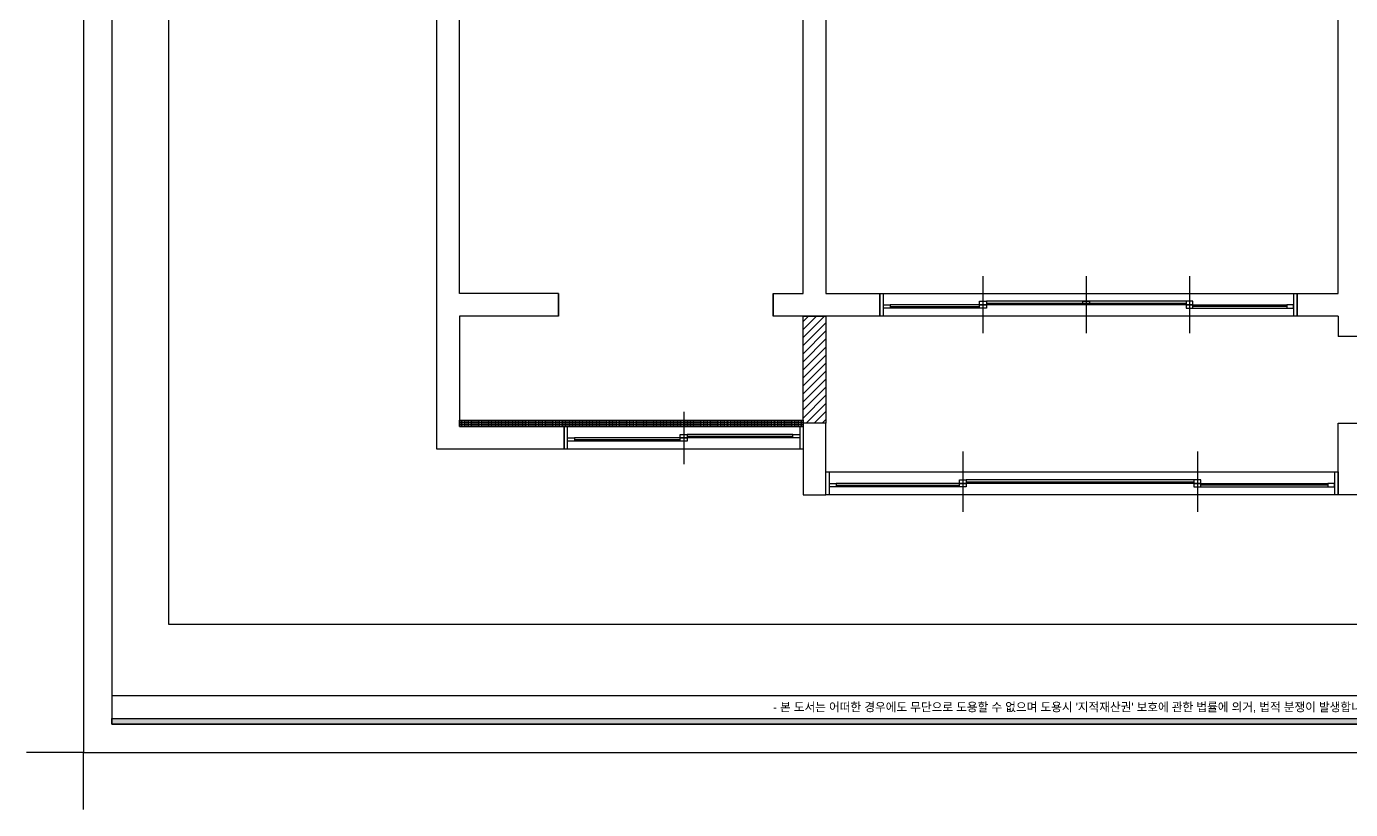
# Model space of a CAD drawing. Header units: inches. Extents: x 88414 to 587042, y -693500 to 27778.
# Drawn here: x 159935 to 171570, y -3968 to 2915 of the extents above; entities that cross this region are included whole.
import ezdxf
from ezdxf.enums import TextEntityAlignment as Align

# ---------------------------------------------------------------- set-up
doc = ezdxf.new("R2010")
doc.units = ezdxf.units.IN
doc.header["$LTSCALE"] = 50
doc.header["$MEASUREMENT"] = 0
for name, color, linetype in [('03-WAL NEW', 3, 'Continuous'), ('3.기호.계단선', 30, 'Continuous'), ('F-SYM', 7, 'Continuous'), ('FORM(YOURNAME)-11', 1, 'Continuous'), ('도면층2', 2, 'Continuous'), ('도면층4', 4, 'Continuous'), ('도면층5', 5, 'Continuous')]:
    doc.layers.add(name, color=color, linetype=linetype)
doc.styles.add('YOURNAME', font='HY울릉도M.TTF')

# ---------------------------------------------------------------- blocks, each defined once
blk = doc.blocks.new('FORM-PLAN')
at = {"layer": 'FORM(YOURNAME)-11'}
h = blk.add_hatch(color=256, dxfattribs=at)
h.dxf.hatch_style = 1
h.paths.add_polyline_path([(-71444, 55115), (10556, 55115), (10556, 54915), (-71444, 54915)])
h.paths.add_polyline_path([(-71444, -2085), (10556, -2085), (10556, -2285), (-71444, -2285)])
at = {"layer": 'Defpoints', "color": 158}
blk.add_line((1346, -1285), (-71444, -1285), dxfattribs=at)
for points in [[(-71444, -2285), (10556, -2285), (10556, 55115), (-71444, 55115)], [(-69444, 53115), (-64, 53115), (-64, 1215), (-69444, 1215)]]:
    blk.add_lwpolyline(points, close=True, dxfattribs=at)
at = {"layer": 'Defpoints', "color": 1}
blk.add_lwpolyline([(-72444, -5285), (-72444, -3285), (-74444, -3285)], dxfattribs=at)
at = {"layer": 'FORM(YOURNAME)-11', "color": 250}
blk.add_lwpolyline([(-72444, -3285), (11556, -3285), (11556, 56115), (-72444, 56115)], close=True, dxfattribs=at)
at = {"layer": 'FORM(YOURNAME)-11'}
blk.add_lwpolyline([(-71444, -2085), (10556, -2085), (10556, -2285), (-71444, -2285)], close=True, dxfattribs=at)
at = {"layer": 'FORM(YOURNAME)-11', "color": 1, "style": 'YOURNAME'}
blk.add_text("- 본 도서는 어떠한 경우에도 무단으로 도용할 수 없으며 도용시 '지적재산권' 보호에 관한 법률에 의거, 법적 분쟁이 발생합니다.  또한 본 도서에 관한 모든 저작권은 당사에 있습니다. -", height=300, dxfattribs=at).set_placement((-32990, -1685), align=Align.MIDDLE_CENTER)
at = {"layer": 'FORM(YOURNAME)-11', "color": 3, "style": 'YOURNAME'}
for tag, height, p in [('1', 450, (9905, 18188)), ('2', 450, (9905, 17544)), ('3', 450, (9905, 16257)), ('4', 450, (9905, 14326)), ('5', 515, (9905, 12009)), ('6', 515, (9905, 9757)), ('7', 515, (9905, 7504)), ('8', 515, (9905, 5252)), ('9', 515, (9905, 2999)), ('10', 515, (5655, 811)), ('11', 515, (9905, 747)), ('12', 515, (5655, -1441)), ('13', 515, (9905, -1441))]:
    blk.add_attdef(tag, text='', height=height, dxfattribs=at).set_placement(p, align=Align.MIDDLE_RIGHT)
blk = doc.blocks.new('*U461')
at = {"layer": 'F-SYM', "xscale": 0.2500000000000001, "yscale": 0.2500000000000001, "zscale": 0.2500000000000001}
blk.add_blockref('FORM-PLAN', (178546, -2646), dxfattribs=at)
blk = doc.blocks.new('FFFL2')
at = {"layer": '03-WAL NEW', "color": 8, "linetype": 'Continuous'}
for p, q in [((141818, 322), (141865, 369)), ((141818, 251), (141935, 369)), ((141818, 180), (142006, 369)), ((141818, 110), (142018, 310)), ((141818, 39), (142018, 239)), ((141818, -32), (142018, 168)), ((141818, -103), (142018, 97)), ((141818, -173), (142018, 27)), ((141818, -244), (142018, -44)), ((141818, -315), (142018, -115)), ((141818, -385), (142018, -185)), ((141818, -456), (142018, -256)), ((141818, -527), (142018, -327)), ((141844, -571), (142018, -398)), ((141915, -571), (142018, -468)), ((141985, -571), (142018, -539))]:
    blk.add_line(p, q, dxfattribs=at)
at = {"layer": '03-WAL NEW', "color": 8}
for p, q in [((141818, -571), (141818, 369)), ((141818, 369), (142018, 369)), ((142018, 369), (142018, -571)), ((142018, -571), (141818, -571))]:
    blk.add_line(p, q, dxfattribs=at)
at = {"layer": '3.기호.계단선', "color": 8}
for p, q in [((138798, -546), (141818, -546)), ((138798, -601), (138798, -546)), ((141818, -546), (141818, -601)), ((141818, -601), (138798, -601))]:
    blk.add_line(p, q, dxfattribs=at)
at = {"layer": '3.기호.계단선', "color": 8, "linetype": 'Continuous'}
for p, q in [((138798, -562), (141818, -562)), ((138798, -581), (141818, -581)), ((138800, -550), (138806, -550)), ((138800, -556), (138806, -556)), ((138800, -569), (138806, -569)), ((138800, -575), (138806, -575)), ((138812, -550), (138819, -550)), ((138812, -556), (138819, -556)), ((138812, -569), (138819, -569)), ((138812, -575), (138819, -575)), ((138825, -550), (138831, -550)), ((138825, -556), (138831, -556)), ((138825, -569), (138831, -569)), ((138825, -575), (138831, -575)), ((138838, -550), (138844, -550)), ((138838, -556), (138844, -556)), ((138838, -569), (138844, -569)), ((138838, -575), (138844, -575)), ((138850, -550), (138856, -550)), ((138850, -556), (138856, -556)), ((138850, -569), (138856, -569)), ((138850, -575), (138856, -575)), ((138862, -550), (138869, -550)), ((138862, -556), (138869, -556)), ((138862, -569), (138869, -569)), ((138862, -575), (138869, -575)), ((138875, -550), (138881, -550)), ((138875, -556), (138881, -556)), ((138875, -569), (138881, -569)), ((138875, -575), (138881, -575)), ((138888, -550), (138894, -550)), ((138888, -556), (138894, -556)), ((138888, -569), (138894, -569)), ((138888, -575), (138894, -575)), ((138900, -550), (138906, -550)), ((138900, -556), (138906, -556)), ((138900, -569), (138906, -569)), ((138900, -575), (138906, -575)), ((138912, -550), (138919, -550)), ((138912, -556), (138919, -556)), ((138912, -569), (138919, -569)), ((138912, -575), (138919, -575)), ((138925, -550), (138931, -550)), ((138925, -556), (138931, -556)), ((138925, -569), (138931, -569)), ((138925, -575), (138931, -575)), ((138938, -550), (138944, -550)), ((138938, -556), (138944, -556)), ((138938, -569), (138944, -569)), ((138938, -575), (138944, -575)), ((138950, -550), (138956, -550)), ((138950, -556), (138956, -556)), ((138950, -569), (138956, -569)), ((138950, -575), (138956, -575)), ((138962, -550), (138969, -550)), ((138962, -556), (138969, -556)), ((138962, -569), (138969, -569)), ((138962, -575), (138969, -575)), ((138975, -550), (138981, -550)), ((138975, -556), (138981, -556)), ((138975, -569), (138981, -569)), ((138975, -575), (138981, -575)), ((138988, -550), (138994, -550)), ((138988, -556), (138994, -556)), ((138988, -569), (138994, -569)), ((138988, -575), (138994, -575)), ((139000, -550), (139006, -550)), ((139000, -556), (139006, -556)), ((139000, -569), (139006, -569)), ((139000, -575), (139006, -575)), ((139012, -550), (139019, -550)), ((139012, -556), (139019, -556)), ((139012, -569), (139019, -569)), ((139012, -575), (139019, -575)), ((139025, -550), (139031, -550)), ((139025, -556), (139031, -556)), ((139025, -569), (139031, -569)), ((139025, -575), (139031, -575)), ((139038, -550), (139044, -550)), ((139038, -556), (139044, -556)), ((139038, -569), (139044, -569)), ((139038, -575), (139044, -575)), ((139050, -550), (139056, -550)), ((139050, -556), (139056, -556)), ((139050, -569), (139056, -569)), ((139050, -575), (139056, -575)), ((139062, -550), (139069, -550)), ((139062, -556), (139069, -556)), ((139062, -569), (139069, -569)), ((139062, -575), (139069, -575)), ((139075, -550), (139081, -550)), ((139075, -556), (139081, -556)), ((139075, -569), (139081, -569)), ((139075, -575), (139081, -575)), ((139088, -550), (139094, -550)), ((139088, -556), (139094, -556)), ((139088, -569), (139094, -569)), ((139088, -575), (139094, -575)), ((139100, -550), (139106, -550)), ((139100, -556), (139106, -556)), ((139100, -569), (139106, -569)), ((139100, -575), (139106, -575)), ((139112, -550), (139119, -550)), ((139112, -556), (139119, -556)), ((139112, -569), (139119, -569)), ((139112, -575), (139119, -575)), ((139125, -550), (139131, -550)), ((139125, -556), (139131, -556)), ((139125, -569), (139131, -569)), ((139125, -575), (139131, -575)), ((139138, -550), (139144, -550)), ((139138, -556), (139144, -556)), ((139138, -569), (139144, -569)), ((139138, -575), (139144, -575)), ((139150, -550), (139156, -550)), ((139150, -556), (139156, -556)), ((139150, -569), (139156, -569)), ((139150, -575), (139156, -575)), ((139162, -550), (139169, -550)), ((139162, -556), (139169, -556)), ((139162, -569), (139169, -569)), ((139162, -575), (139169, -575)), ((139175, -550), (139181, -550)), ((139175, -556), (139181, -556)), ((139175, -569), (139181, -569)), ((139175, -575), (139181, -575)), ((139188, -550), (139194, -550)), ((139188, -556), (139194, -556)), ((139188, -569), (139194, -569)), ((139188, -575), (139194, -575)), ((139200, -550), (139206, -550)), ((139200, -556), (139206, -556)), ((139200, -569), (139206, -569)), ((139200, -575), (139206, -575)), ((139212, -550), (139219, -550)), ((139212, -556), (139219, -556)), ((139212, -569), (139219, -569)), ((139212, -575), (139219, -575)), ((139225, -550), (139231, -550)), ((139225, -556), (139231, -556)), ((139225, -569), (139231, -569)), ((139225, -575), (139231, -575)), ((139238, -550), (139244, -550)), ((139238, -556), (139244, -556)), ((139238, -569), (139244, -569)), ((139238, -575), (139244, -575)), ((139250, -550), (139256, -550)), ((139250, -556), (139256, -556)), ((139250, -569), (139256, -569)), ((139250, -575), (139256, -575)), ((139262, -550), (139269, -550)), ((139262, -556), (139269, -556)), ((139262, -569), (139269, -569)), ((139262, -575), (139269, -575)), ((139275, -550), (139281, -550)), ((139275, -556), (139281, -556)), ((139275, -569), (139281, -569)), ((139275, -575), (139281, -575)), ((139288, -550), (139294, -550)), ((139288, -556), (139294, -556)), ((139288, -569), (139294, -569)), ((139288, -575), (139294, -575)), ((139300, -550), (139306, -550)), ((139300, -556), (139306, -556)), ((139300, -569), (139306, -569)), ((139300, -575), (139306, -575)), ((139312, -550), (139319, -550)), ((139312, -556), (139319, -556)), ((139312, -569), (139319, -569)), ((139312, -575), (139319, -575)), ((139325, -550), (139331, -550)), ((139325, -556), (139331, -556)), ((139325, -569), (139331, -569)), ((139325, -575), (139331, -575)), ((139338, -550), (139344, -550)), ((139338, -556), (139344, -556)), ((139338, -569), (139344, -569)), ((139338, -575), (139344, -575)), ((139350, -550), (139356, -550)), ((139350, -556), (139356, -556)), ((139350, -569), (139356, -569)), ((139350, -575), (139356, -575)), ((139362, -550), (139369, -550)), ((139362, -556), (139369, -556)), ((139362, -569), (139369, -569)), ((139362, -575), (139369, -575)), ((139375, -550), (139381, -550)), ((139375, -556), (139381, -556)), ((139375, -569), (139381, -569)), ((139375, -575), (139381, -575)), ((139388, -550), (139394, -550)), ((139388, -556), (139394, -556)), ((139388, -569), (139394, -569)), ((139388, -575), (139394, -575)), ((139400, -550), (139406, -550)), ((139400, -556), (139406, -556)), ((139400, -569), (139406, -569)), ((139400, -575), (139406, -575)), ((139412, -550), (139419, -550)), ((139412, -556), (139419, -556)), ((139412, -569), (139419, -569)), ((139412, -575), (139419, -575)), ((139425, -550), (139431, -550)), ((139425, -556), (139431, -556)), ((139425, -569), (139431, -569)), ((139425, -575), (139431, -575)), ((139438, -550), (139444, -550)), ((139438, -556), (139444, -556)), ((139438, -569), (139444, -569)), ((139438, -575), (139444, -575)), ((139450, -550), (139456, -550)), ((139450, -556), (139456, -556)), ((139450, -569), (139456, -569)), ((139450, -575), (139456, -575)), ((139462, -550), (139469, -550)), ((139462, -556), (139469, -556)), ((139462, -569), (139469, -569)), ((139462, -575), (139469, -575)), ((139475, -550), (139481, -550)), ((139475, -556), (139481, -556)), ((139475, -569), (139481, -569)), ((139475, -575), (139481, -575)), ((139488, -550), (139494, -550)), ((139488, -556), (139494, -556)), ((139488, -569), (139494, -569)), ((139488, -575), (139494, -575)), ((139500, -550), (139506, -550)), ((139500, -556), (139506, -556)), ((139500, -569), (139506, -569)), ((139500, -575), (139506, -575)), ((139512, -550), (139519, -550)), ((139512, -556), (139519, -556)), ((139512, -569), (139519, -569)), ((139512, -575), (139519, -575)), ((139525, -550), (139531, -550)), ((139525, -556), (139531, -556)), ((139525, -569), (139531, -569)), ((139525, -575), (139531, -575)), ((139538, -550), (139544, -550)), ((139538, -556), (139544, -556)), ((139538, -569), (139544, -569)), ((139538, -575), (139544, -575)), ((139550, -550), (139556, -550)), ((139550, -556), (139556, -556)), ((139550, -569), (139556, -569)), ((139550, -575), (139556, -575)), ((139562, -550), (139569, -550)), ((139562, -556), (139569, -556)), ((139562, -569), (139569, -569)), ((139562, -575), (139569, -575)), ((139575, -550), (139581, -550)), ((139575, -556), (139581, -556)), ((139575, -569), (139581, -569)), ((139575, -575), (139581, -575)), ((139588, -550), (139594, -550)), ((139588, -556), (139594, -556)), ((139588, -569), (139594, -569)), ((139588, -575), (139594, -575)), ((139600, -550), (139606, -550)), ((139600, -556), (139606, -556)), ((139600, -569), (139606, -569)), ((139600, -575), (139606, -575)), ((139612, -550), (139619, -550)), ((139612, -556), (139619, -556)), ((139612, -569), (139619, -569)), ((139612, -575), (139619, -575)), ((139625, -550), (139631, -550)), ((139625, -556), (139631, -556)), ((139625, -569), (139631, -569)), ((139625, -575), (139631, -575)), ((139638, -550), (139644, -550)), ((139638, -556), (139644, -556)), ((139638, -569), (139644, -569)), ((139638, -575), (139644, -575)), ((139650, -550), (139656, -550)), ((139650, -556), (139656, -556)), ((139650, -569), (139656, -569)), ((139650, -575), (139656, -575)), ((139662, -550), (139669, -550)), ((139662, -556), (139669, -556)), ((139662, -569), (139669, -569)), ((139662, -575), (139669, -575)), ((139675, -550), (139681, -550)), ((139675, -556), (139681, -556)), ((139675, -569), (139681, -569)), ((139675, -575), (139681, -575)), ((139688, -550), (139694, -550)), ((139688, -556), (139694, -556)), ((139688, -569), (139694, -569)), ((139688, -575), (139694, -575)), ((139700, -550), (139706, -550)), ((139700, -556), (139706, -556)), ((139700, -569), (139706, -569)), ((139700, -575), (139706, -575)), ((139712, -550), (139719, -550)), ((139712, -556), (139719, -556)), ((139712, -569), (139719, -569)), ((139712, -575), (139719, -575)), ((139725, -550), (139731, -550)), ((139725, -556), (139731, -556)), ((139725, -569), (139731, -569)), ((139725, -575), (139731, -575)), ((139738, -550), (139744, -550)), ((139738, -556), (139744, -556)), ((139738, -569), (139744, -569)), ((139738, -575), (139744, -575)), ((139750, -550), (139756, -550)), ((139750, -556), (139756, -556)), ((139750, -569), (139756, -569)), ((139750, -575), (139756, -575)), ((139762, -550), (139769, -550)), ((139762, -556), (139769, -556)), ((139762, -569), (139769, -569)), ((139762, -575), (139769, -575)), ((139775, -550), (139781, -550)), ((139775, -556), (139781, -556)), ((139775, -569), (139781, -569)), ((139775, -575), (139781, -575)), ((139788, -550), (139794, -550)), ((139788, -556), (139794, -556)), ((139788, -569), (139794, -569)), ((139788, -575), (139794, -575)), ((139800, -550), (139806, -550)), ((139800, -556), (139806, -556)), ((139800, -569), (139806, -569)), ((139800, -575), (139806, -575)), ((139812, -550), (139819, -550)), ((139812, -556), (139819, -556)), ((139812, -569), (139819, -569)), ((139812, -575), (139819, -575)), ((139825, -550), (139831, -550)), ((139825, -556), (139831, -556)), ((139825, -569), (139831, -569)), ((139825, -575), (139831, -575)), ((139838, -550), (139844, -550)), ((139838, -556), (139844, -556)), ((139838, -569), (139844, -569)), ((139838, -575), (139844, -575)), ((139850, -550), (139856, -550)), ((139850, -556), (139856, -556)), ((139850, -569), (139856, -569)), ((139850, -575), (139856, -575)), ((139862, -550), (139869, -550)), ((139862, -556), (139869, -556)), ((139862, -569), (139869, -569)), ((139862, -575), (139869, -575)), ((139875, -550), (139881, -550)), ((139875, -556), (139881, -556)), ((139875, -569), (139881, -569)), ((139875, -575), (139881, -575)), ((139888, -550), (139894, -550)), ((139888, -556), (139894, -556)), ((139888, -569), (139894, -569)), ((139888, -575), (139894, -575)), ((139900, -550), (139906, -550)), ((139900, -556), (139906, -556)), ((139900, -569), (139906, -569)), ((139900, -575), (139906, -575)), ((139912, -550), (139919, -550)), ((139912, -556), (139919, -556)), ((139912, -569), (139919, -569)), ((139912, -575), (139919, -575)), ((139925, -550), (139931, -550)), ((139925, -556), (139931, -556)), ((139925, -569), (139931, -569)), ((139925, -575), (139931, -575)), ((139938, -550), (139944, -550)), ((139938, -556), (139944, -556)), ((139938, -569), (139944, -569)), ((139938, -575), (139944, -575)), ((139950, -550), (139956, -550)), ((139950, -556), (139956, -556)), ((139950, -569), (139956, -569)), ((139950, -575), (139956, -575)), ((139962, -550), (139969, -550)), ((139962, -556), (139969, -556)), ((139962, -569), (139969, -569)), ((139962, -575), (139969, -575)), ((139975, -550), (139981, -550)), ((139975, -556), (139981, -556)), ((139975, -569), (139981, -569)), ((139975, -575), (139981, -575)), ((139988, -550), (139994, -550)), ((139988, -556), (139994, -556)), ((139988, -569), (139994, -569)), ((139988, -575), (139994, -575)), ((140000, -550), (140006, -550)), ((140000, -556), (140006, -556)), ((140000, -569), (140006, -569)), ((140000, -575), (140006, -575)), ((140012, -550), (140019, -550)), ((140012, -556), (140019, -556)), ((140012, -569), (140019, -569)), ((140012, -575), (140019, -575)), ((140025, -550), (140031, -550)), ((140025, -556), (140031, -556)), ((140025, -569), (140031, -569)), ((140025, -575), (140031, -575)), ((140038, -550), (140044, -550)), ((140038, -556), (140044, -556)), ((140038, -569), (140044, -569)), ((140038, -575), (140044, -575)), ((140050, -550), (140056, -550)), ((140050, -556), (140056, -556)), ((140050, -569), (140056, -569)), ((140050, -575), (140056, -575)), ((140062, -550), (140069, -550)), ((140062, -556), (140069, -556)), ((140062, -569), (140069, -569)), ((140062, -575), (140069, -575)), ((140075, -550), (140081, -550)), ((140075, -556), (140081, -556)), ((140075, -569), (140081, -569)), ((140075, -575), (140081, -575)), ((140088, -550), (140094, -550)), ((140088, -556), (140094, -556)), ((140088, -569), (140094, -569)), ((140088, -575), (140094, -575)), ((140100, -550), (140106, -550)), ((140100, -556), (140106, -556)), ((140100, -569), (140106, -569)), ((140100, -575), (140106, -575)), ((140112, -550), (140119, -550)), ((140112, -556), (140119, -556)), ((140112, -569), (140119, -569)), ((140112, -575), (140119, -575)), ((140125, -550), (140131, -550)), ((140125, -556), (140131, -556)), ((140125, -569), (140131, -569)), ((140125, -575), (140131, -575)), ((140138, -550), (140144, -550)), ((140138, -556), (140144, -556)), ((140138, -569), (140144, -569)), ((140138, -575), (140144, -575)), ((140150, -550), (140156, -550)), ((140150, -556), (140156, -556)), ((140150, -569), (140156, -569)), ((140150, -575), (140156, -575)), ((140162, -550), (140169, -550)), ((140162, -556), (140169, -556)), ((140162, -569), (140169, -569)), ((140162, -575), (140169, -575)), ((140175, -550), (140181, -550)), ((140175, -556), (140181, -556)), ((140175, -569), (140181, -569)), ((140175, -575), (140181, -575)), ((140188, -550), (140194, -550)), ((140188, -556), (140194, -556)), ((140188, -569), (140194, -569)), ((140188, -575), (140194, -575)), ((140200, -550), (140206, -550)), ((140200, -556), (140206, -556)), ((140200, -569), (140206, -569)), ((140200, -575), (140206, -575)), ((140212, -550), (140219, -550)), ((140212, -556), (140219, -556)), ((140212, -569), (140219, -569)), ((140212, -575), (140219, -575)), ((140225, -550), (140231, -550)), ((140225, -556), (140231, -556)), ((140225, -569), (140231, -569)), ((140225, -575), (140231, -575)), ((140238, -550), (140244, -550)), ((140238, -556), (140244, -556)), ((140238, -569), (140244, -569)), ((140238, -575), (140244, -575)), ((140250, -550), (140256, -550)), ((140250, -556), (140256, -556)), ((140250, -569), (140256, -569)), ((140250, -575), (140256, -575)), ((140262, -550), (140269, -550)), ((140262, -556), (140269, -556)), ((140262, -569), (140269, -569)), ((140262, -575), (140269, -575)), ((140275, -550), (140281, -550)), ((140275, -556), (140281, -556)), ((140275, -569), (140281, -569)), ((140275, -575), (140281, -575)), ((140288, -550), (140294, -550)), ((140288, -556), (140294, -556)), ((140288, -569), (140294, -569)), ((140288, -575), (140294, -575)), ((140300, -550), (140306, -550)), ((140300, -556), (140306, -556)), ((140300, -569), (140306, -569)), ((140300, -575), (140306, -575)), ((140312, -550), (140319, -550)), ((140312, -556), (140319, -556)), ((140312, -569), (140319, -569)), ((140312, -575), (140319, -575)), ((140325, -550), (140331, -550)), ((140325, -556), (140331, -556)), ((140325, -569), (140331, -569)), ((140325, -575), (140331, -575)), ((140338, -550), (140344, -550)), ((140338, -556), (140344, -556)), ((140338, -569), (140344, -569)), ((140338, -575), (140344, -575)), ((140350, -550), (140356, -550)), ((140350, -556), (140356, -556)), ((140350, -569), (140356, -569)), ((140350, -575), (140356, -575)), ((140362, -550), (140369, -550)), ((140362, -556), (140369, -556)), ((140362, -569), (140369, -569)), ((140362, -575), (140369, -575)), ((140375, -550), (140381, -550)), ((140375, -556), (140381, -556)), ((140375, -569), (140381, -569)), ((140375, -575), (140381, -575)), ((140388, -550), (140394, -550)), ((140388, -556), (140394, -556)), ((140388, -569), (140394, -569)), ((140388, -575), (140394, -575)), ((140400, -550), (140406, -550)), ((140400, -556), (140406, -556)), ((140400, -569), (140406, -569)), ((140400, -575), (140406, -575)), ((140412, -550), (140419, -550)), ((140412, -556), (140419, -556)), ((140412, -569), (140419, -569)), ((140412, -575), (140419, -575)), ((140425, -550), (140431, -550)), ((140425, -556), (140431, -556)), ((140425, -569), (140431, -569)), ((140425, -575), (140431, -575)), ((140438, -550), (140444, -550)), ((140438, -556), (140444, -556)), ((140438, -569), (140444, -569)), ((140438, -575), (140444, -575)), ((140450, -550), (140456, -550)), ((140450, -556), (140456, -556)), ((140450, -569), (140456, -569)), ((140450, -575), (140456, -575)), ((140462, -550), (140469, -550)), ((140462, -556), (140469, -556)), ((140462, -569), (140469, -569)), ((140462, -575), (140469, -575)), ((140475, -550), (140481, -550)), ((140475, -556), (140481, -556)), ((140475, -569), (140481, -569)), ((140475, -575), (140481, -575)), ((140488, -550), (140494, -550)), ((140488, -556), (140494, -556)), ((140488, -569), (140494, -569)), ((140488, -575), (140494, -575)), ((140500, -550), (140506, -550)), ((140500, -556), (140506, -556)), ((140500, -569), (140506, -569)), ((140500, -575), (140506, -575)), ((140512, -550), (140519, -550)), ((140512, -556), (140519, -556)), ((140512, -569), (140519, -569)), ((140512, -575), (140519, -575)), ((140525, -550), (140531, -550)), ((140525, -556), (140531, -556)), ((140525, -569), (140531, -569)), ((140525, -575), (140531, -575)), ((140538, -550), (140544, -550)), ((140538, -556), (140544, -556)), ((140538, -569), (140544, -569)), ((140538, -575), (140544, -575)), ((140550, -550), (140556, -550)), ((140550, -556), (140556, -556)), ((140550, -569), (140556, -569)), ((140550, -575), (140556, -575)), ((140562, -550), (140569, -550)), ((140562, -556), (140569, -556)), ((140562, -569), (140569, -569)), ((140562, -575), (140569, -575)), ((140575, -550), (140581, -550)), ((140575, -556), (140581, -556)), ((140575, -569), (140581, -569)), ((140575, -575), (140581, -575)), ((140588, -550), (140594, -550)), ((140588, -556), (140594, -556)), ((140588, -569), (140594, -569)), ((140588, -575), (140594, -575)), ((140600, -550), (140606, -550)), ((140600, -556), (140606, -556)), ((140600, -569), (140606, -569)), ((140600, -575), (140606, -575)), ((140612, -550), (140619, -550)), ((140612, -556), (140619, -556)), ((140612, -569), (140619, -569)), ((140612, -575), (140619, -575)), ((140625, -550), (140631, -550)), ((140625, -556), (140631, -556)), ((140625, -569), (140631, -569)), ((140625, -575), (140631, -575)), ((140638, -550), (140644, -550)), ((140638, -556), (140644, -556)), ((140638, -569), (140644, -569)), ((140638, -575), (140644, -575)), ((140650, -550), (140656, -550)), ((140650, -556), (140656, -556)), ((140650, -569), (140656, -569)), ((140650, -575), (140656, -575)), ((140662, -550), (140669, -550)), ((140662, -556), (140669, -556)), ((140662, -569), (140669, -569)), ((140662, -575), (140669, -575)), ((140675, -550), (140681, -550)), ((140675, -556), (140681, -556)), ((140675, -569), (140681, -569)), ((140675, -575), (140681, -575)), ((140688, -550), (140694, -550)), ((140688, -556), (140694, -556)), ((140688, -569), (140694, -569)), ((140688, -575), (140694, -575)), ((140700, -550), (140706, -550)), ((140700, -556), (140706, -556)), ((140700, -569), (140706, -569)), ((140700, -575), (140706, -575)), ((140712, -550), (140719, -550)), ((140712, -556), (140719, -556)), ((140712, -569), (140719, -569)), ((140712, -575), (140719, -575)), ((140725, -550), (140731, -550)), ((140725, -556), (140731, -556)), ((140725, -569), (140731, -569)), ((140725, -575), (140731, -575)), ((140738, -550), (140744, -550)), ((140738, -556), (140744, -556)), ((140738, -569), (140744, -569)), ((140738, -575), (140744, -575)), ((140750, -550), (140756, -550)), ((140750, -556), (140756, -556)), ((140750, -569), (140756, -569)), ((140750, -575), (140756, -575)), ((140762, -550), (140769, -550)), ((140762, -556), (140769, -556)), ((140762, -569), (140769, -569)), ((140762, -575), (140769, -575)), ((140775, -550), (140781, -550)), ((140775, -556), (140781, -556)), ((140775, -569), (140781, -569)), ((140775, -575), (140781, -575)), ((140788, -550), (140794, -550)), ((140788, -556), (140794, -556)), ((140788, -569), (140794, -569)), ((140788, -575), (140794, -575)), ((140800, -550), (140806, -550)), ((140800, -556), (140806, -556)), ((140800, -569), (140806, -569)), ((140800, -575), (140806, -575)), ((140812, -550), (140819, -550)), ((140812, -556), (140819, -556)), ((140812, -569), (140819, -569)), ((140812, -575), (140819, -575)), ((140825, -550), (140831, -550)), ((140825, -556), (140831, -556)), ((140825, -569), (140831, -569)), ((140825, -575), (140831, -575)), ((140838, -550), (140844, -550)), ((140838, -556), (140844, -556)), ((140838, -569), (140844, -569)), ((140838, -575), (140844, -575)), ((140850, -550), (140856, -550)), ((140850, -556), (140856, -556)), ((140850, -569), (140856, -569)), ((140850, -575), (140856, -575)), ((140862, -550), (140869, -550)), ((140862, -556), (140869, -556)), ((140862, -569), (140869, -569)), ((140862, -575), (140869, -575)), ((140875, -550), (140881, -550)), ((140875, -556), (140881, -556)), ((140875, -569), (140881, -569)), ((140875, -575), (140881, -575)), ((140888, -550), (140894, -550)), ((140888, -556), (140894, -556)), ((140888, -569), (140894, -569)), ((140888, -575), (140894, -575)), ((140900, -550), (140906, -550)), ((140900, -556), (140906, -556)), ((140900, -569), (140906, -569)), ((140900, -575), (140906, -575)), ((140912, -550), (140919, -550)), ((140912, -556), (140919, -556)), ((140912, -569), (140919, -569)), ((140912, -575), (140919, -575)), ((140925, -550), (140931, -550)), ((140925, -556), (140931, -556)), ((140925, -569), (140931, -569)), ((140925, -575), (140931, -575)), ((140938, -550), (140944, -550)), ((140938, -556), (140944, -556)), ((140938, -569), (140944, -569)), ((140938, -575), (140944, -575)), ((140950, -550), (140956, -550)), ((140950, -556), (140956, -556)), ((140950, -569), (140956, -569)), ((140950, -575), (140956, -575)), ((140962, -550), (140969, -550)), ((140962, -556), (140969, -556)), ((140962, -569), (140969, -569)), ((140962, -575), (140969, -575)), ((140975, -550), (140981, -550)), ((140975, -556), (140981, -556)), ((140975, -569), (140981, -569)), ((140975, -575), (140981, -575)), ((140988, -550), (140994, -550)), ((140988, -556), (140994, -556)), ((140988, -569), (140994, -569)), ((140988, -575), (140994, -575)), ((141000, -550), (141006, -550)), ((141000, -556), (141006, -556)), ((141000, -569), (141006, -569)), ((141000, -575), (141006, -575)), ((141012, -550), (141019, -550)), ((141012, -556), (141019, -556)), ((141012, -569), (141019, -569)), ((141012, -575), (141019, -575)), ((141025, -550), (141031, -550)), ((141025, -556), (141031, -556)), ((141025, -569), (141031, -569)), ((141025, -575), (141031, -575)), ((141038, -550), (141044, -550)), ((141038, -556), (141044, -556)), ((141038, -569), (141044, -569)), ((141038, -575), (141044, -575)), ((141050, -550), (141056, -550)), ((141050, -556), (141056, -556)), ((141050, -569), (141056, -569)), ((141050, -575), (141056, -575)), ((141062, -550), (141069, -550)), ((141062, -556), (141069, -556)), ((141062, -569), (141069, -569)), ((141062, -575), (141069, -575)), ((141075, -550), (141081, -550)), ((141075, -556), (141081, -556)), ((141075, -569), (141081, -569)), ((141075, -575), (141081, -575)), ((141088, -550), (141094, -550)), ((141088, -556), (141094, -556)), ((141088, -569), (141094, -569)), ((141088, -575), (141094, -575)), ((141100, -550), (141106, -550)), ((141100, -556), (141106, -556)), ((141100, -569), (141106, -569)), ((141100, -575), (141106, -575)), ((141112, -550), (141119, -550)), ((141112, -556), (141119, -556)), ((141112, -569), (141119, -569)), ((141112, -575), (141119, -575)), ((141125, -550), (141131, -550)), ((141125, -556), (141131, -556)), ((141125, -569), (141131, -569)), ((141125, -575), (141131, -575)), ((141138, -550), (141144, -550)), ((141138, -556), (141144, -556)), ((141138, -569), (141144, -569)), ((141138, -575), (141144, -575)), ((141150, -550), (141156, -550)), ((141150, -556), (141156, -556)), ((141150, -569), (141156, -569)), ((141150, -575), (141156, -575)), ((141162, -550), (141169, -550)), ((141162, -556), (141169, -556)), ((141162, -569), (141169, -569)), ((141162, -575), (141169, -575)), ((141175, -550), (141181, -550)), ((141175, -556), (141181, -556)), ((141175, -569), (141181, -569)), ((141175, -575), (141181, -575)), ((141188, -550), (141194, -550)), ((141188, -556), (141194, -556)), ((141188, -569), (141194, -569)), ((141188, -575), (141194, -575)), ((141200, -550), (141206, -550)), ((141200, -556), (141206, -556)), ((141200, -569), (141206, -569)), ((141200, -575), (141206, -575)), ((141212, -550), (141219, -550)), ((141212, -556), (141219, -556)), ((141212, -569), (141219, -569)), ((141212, -575), (141219, -575)), ((141225, -550), (141231, -550)), ((141225, -556), (141231, -556)), ((141225, -569), (141231, -569)), ((141225, -575), (141231, -575)), ((141238, -550), (141244, -550)), ((141238, -556), (141244, -556)), ((141238, -569), (141244, -569)), ((141238, -575), (141244, -575)), ((141250, -550), (141256, -550)), ((141250, -556), (141256, -556)), ((141250, -569), (141256, -569)), ((141250, -575), (141256, -575)), ((141262, -550), (141269, -550)), ((141262, -556), (141269, -556)), ((141262, -569), (141269, -569)), ((141262, -575), (141269, -575)), ((141275, -550), (141281, -550)), ((141275, -556), (141281, -556)), ((141275, -569), (141281, -569)), ((141275, -575), (141281, -575)), ((141288, -550), (141294, -550)), ((141288, -556), (141294, -556)), ((141288, -569), (141294, -569)), ((141288, -575), (141294, -575)), ((141300, -550), (141306, -550)), ((141300, -556), (141306, -556)), ((141300, -569), (141306, -569)), ((141300, -575), (141306, -575)), ((141312, -550), (141319, -550)), ((141312, -556), (141319, -556)), ((141312, -569), (141319, -569)), ((141312, -575), (141319, -575)), ((141325, -550), (141331, -550)), ((141325, -556), (141331, -556)), ((141325, -569), (141331, -569)), ((141325, -575), (141331, -575)), ((141338, -550), (141344, -550)), ((141338, -556), (141344, -556)), ((141338, -569), (141344, -569)), ((141338, -575), (141344, -575)), ((141350, -550), (141356, -550)), ((141350, -556), (141356, -556)), ((141350, -569), (141356, -569)), ((141350, -575), (141356, -575)), ((141362, -550), (141369, -550)), ((141362, -556), (141369, -556)), ((141362, -569), (141369, -569)), ((141362, -575), (141369, -575)), ((141375, -550), (141381, -550)), ((141375, -556), (141381, -556)), ((141375, -569), (141381, -569)), ((141375, -575), (141381, -575)), ((141388, -550), (141394, -550)), ((141388, -556), (141394, -556)), ((141388, -569), (141394, -569)), ((141388, -575), (141394, -575)), ((141400, -550), (141406, -550)), ((141400, -556), (141406, -556)), ((141400, -569), (141406, -569)), ((141400, -575), (141406, -575)), ((141412, -550), (141419, -550)), ((141412, -556), (141419, -556)), ((141412, -569), (141419, -569)), ((141412, -575), (141419, -575)), ((141425, -550), (141431, -550)), ((141425, -556), (141431, -556)), ((141425, -569), (141431, -569)), ((141425, -575), (141431, -575)), ((141438, -550), (141444, -550)), ((141438, -556), (141444, -556)), ((141438, -569), (141444, -569)), ((141438, -575), (141444, -575)), ((141450, -550), (141456, -550)), ((141450, -556), (141456, -556)), ((141450, -569), (141456, -569)), ((141450, -575), (141456, -575)), ((141462, -550), (141469, -550)), ((141462, -556), (141469, -556)), ((141462, -569), (141469, -569)), ((141462, -575), (141469, -575)), ((141475, -550), (141481, -550)), ((141475, -556), (141481, -556)), ((141475, -569), (141481, -569)), ((141475, -575), (141481, -575)), ((141488, -550), (141494, -550)), ((141488, -556), (141494, -556)), ((141488, -569), (141494, -569)), ((141488, -575), (141494, -575)), ((141500, -550), (141506, -550)), ((141500, -556), (141506, -556)), ((141500, -569), (141506, -569)), ((141500, -575), (141506, -575)), ((141512, -550), (141519, -550)), ((141512, -556), (141519, -556)), ((141512, -569), (141519, -569)), ((141512, -575), (141519, -575)), ((141525, -550), (141531, -550)), ((141525, -556), (141531, -556)), ((141525, -569), (141531, -569)), ((141525, -575), (141531, -575)), ((141538, -550), (141544, -550)), ((141538, -556), (141544, -556)), ((141538, -569), (141544, -569)), ((141538, -575), (141544, -575)), ((141550, -550), (141556, -550)), ((141550, -556), (141556, -556)), ((141550, -569), (141556, -569)), ((141550, -575), (141556, -575)), ((141562, -550), (141569, -550)), ((141562, -556), (141569, -556)), ((141562, -569), (141569, -569)), ((141562, -575), (141569, -575)), ((141575, -550), (141581, -550)), ((141575, -556), (141581, -556)), ((141575, -569), (141581, -569)), ((141575, -575), (141581, -575)), ((141588, -550), (141594, -550)), ((141588, -556), (141594, -556)), ((141588, -569), (141594, -569)), ((141588, -575), (141594, -575)), ((141600, -550), (141606, -550)), ((141600, -556), (141606, -556)), ((141600, -569), (141606, -569)), ((141600, -575), (141606, -575)), ((141612, -550), (141619, -550)), ((141612, -556), (141619, -556)), ((141612, -569), (141619, -569)), ((141612, -575), (141619, -575)), ((141625, -550), (141631, -550)), ((141625, -556), (141631, -556)), ((141625, -569), (141631, -569)), ((141625, -575), (141631, -575)), ((141638, -550), (141644, -550)), ((141638, -556), (141644, -556)), ((141638, -569), (141644, -569)), ((141638, -575), (141644, -575)), ((141650, -550), (141656, -550)), ((141650, -556), (141656, -556)), ((141650, -569), (141656, -569)), ((141650, -575), (141656, -575)), ((141662, -550), (141669, -550)), ((141662, -556), (141669, -556)), ((141662, -569), (141669, -569)), ((141662, -575), (141669, -575)), ((141675, -550), (141681, -550)), ((141675, -556), (141681, -556)), ((141675, -569), (141681, -569)), ((141675, -575), (141681, -575)), ((141688, -550), (141694, -550)), ((141688, -556), (141694, -556)), ((141688, -569), (141694, -569)), ((141688, -575), (141694, -575)), ((141700, -550), (141706, -550)), ((141700, -556), (141706, -556)), ((141700, -569), (141706, -569)), ((141700, -575), (141706, -575)), ((141712, -550), (141719, -550)), ((141712, -556), (141719, -556)), ((141712, -569), (141719, -569)), ((141712, -575), (141719, -575)), ((141725, -550), (141731, -550)), ((141725, -556), (141731, -556)), ((141725, -569), (141731, -569)), ((141725, -575), (141731, -575)), ((141738, -550), (141744, -550)), ((141738, -556), (141744, -556)), ((141738, -569), (141744, -569)), ((141738, -575), (141744, -575)), ((141750, -550), (141756, -550)), ((141750, -556), (141756, -556)), ((141750, -569), (141756, -569)), ((141750, -575), (141756, -575)), ((141762, -550), (141769, -550)), ((141762, -556), (141769, -556)), ((141762, -569), (141769, -569)), ((141762, -575), (141769, -575)), ((141775, -550), (141781, -550)), ((141775, -556), (141781, -556)), ((141775, -569), (141781, -569)), ((141775, -575), (141781, -575)), ((141788, -550), (141794, -550)), ((141788, -556), (141794, -556)), ((141788, -569), (141794, -569)), ((141788, -575), (141794, -575)), ((141800, -550), (141806, -550)), ((141800, -556), (141806, -556)), ((141800, -569), (141806, -569)), ((141800, -575), (141806, -575)), ((141812, -550), (141818, -550)), ((141812, -556), (141818, -556)), ((141812, -569), (141818, -569)), ((141812, -575), (141818, -575)), ((138798, -600), (141818, -600)), ((138800, -588), (138806, -588)), ((138800, -594), (138806, -594)), ((138812, -588), (138819, -588)), ((138812, -594), (138819, -594)), ((138825, -588), (138831, -588)), ((138825, -594), (138831, -594)), ((138838, -588), (138844, -588)), ((138838, -594), (138844, -594)), ((138850, -588), (138856, -588)), ((138850, -594), (138856, -594)), ((138862, -588), (138869, -588)), ((138862, -594), (138869, -594)), ((138875, -588), (138881, -588)), ((138875, -594), (138881, -594)), ((138888, -588), (138894, -588)), ((138888, -594), (138894, -594)), ((138900, -588), (138906, -588)), ((138900, -594), (138906, -594)), ((138912, -588), (138919, -588)), ((138912, -594), (138919, -594)), ((138925, -588), (138931, -588)), ((138925, -594), (138931, -594)), ((138938, -588), (138944, -588)), ((138938, -594), (138944, -594)), ((138950, -588), (138956, -588)), ((138950, -594), (138956, -594)), ((138962, -588), (138969, -588)), ((138962, -594), (138969, -594)), ((138975, -588), (138981, -588)), ((138975, -594), (138981, -594)), ((138988, -588), (138994, -588)), ((138988, -594), (138994, -594)), ((139000, -588), (139006, -588)), ((139000, -594), (139006, -594)), ((139012, -588), (139019, -588)), ((139012, -594), (139019, -594)), ((139025, -588), (139031, -588)), ((139025, -594), (139031, -594)), ((139038, -588), (139044, -588)), ((139038, -594), (139044, -594)), ((139050, -588), (139056, -588)), ((139050, -594), (139056, -594)), ((139062, -588), (139069, -588)), ((139062, -594), (139069, -594)), ((139075, -588), (139081, -588)), ((139075, -594), (139081, -594)), ((139088, -588), (139094, -588)), ((139088, -594), (139094, -594)), ((139100, -588), (139106, -588)), ((139100, -594), (139106, -594)), ((139112, -588), (139119, -588)), ((139112, -594), (139119, -594)), ((139125, -588), (139131, -588)), ((139125, -594), (139131, -594)), ((139138, -588), (139144, -588)), ((139138, -594), (139144, -594)), ((139150, -588), (139156, -588)), ((139150, -594), (139156, -594)), ((139162, -588), (139169, -588)), ((139162, -594), (139169, -594)), ((139175, -588), (139181, -588)), ((139175, -594), (139181, -594)), ((139188, -588), (139194, -588)), ((139188, -594), (139194, -594)), ((139200, -588), (139206, -588)), ((139200, -594), (139206, -594)), ((139212, -588), (139219, -588)), ((139212, -594), (139219, -594)), ((139225, -588), (139231, -588)), ((139225, -594), (139231, -594)), ((139238, -588), (139244, -588)), ((139238, -594), (139244, -594)), ((139250, -588), (139256, -588)), ((139250, -594), (139256, -594)), ((139262, -588), (139269, -588)), ((139262, -594), (139269, -594)), ((139275, -588), (139281, -588)), ((139275, -594), (139281, -594)), ((139288, -588), (139294, -588)), ((139288, -594), (139294, -594)), ((139300, -588), (139306, -588)), ((139300, -594), (139306, -594)), ((139312, -588), (139319, -588)), ((139312, -594), (139319, -594)), ((139325, -588), (139331, -588)), ((139325, -594), (139331, -594)), ((139338, -588), (139344, -588)), ((139338, -594), (139344, -594)), ((139350, -588), (139356, -588)), ((139350, -594), (139356, -594)), ((139362, -588), (139369, -588)), ((139362, -594), (139369, -594)), ((139375, -588), (139381, -588)), ((139375, -594), (139381, -594)), ((139388, -588), (139394, -588)), ((139388, -594), (139394, -594)), ((139400, -588), (139406, -588)), ((139400, -594), (139406, -594)), ((139412, -588), (139419, -588)), ((139412, -594), (139419, -594)), ((139425, -588), (139431, -588)), ((139425, -594), (139431, -594)), ((139438, -588), (139444, -588)), ((139438, -594), (139444, -594)), ((139450, -588), (139456, -588)), ((139450, -594), (139456, -594)), ((139462, -588), (139469, -588)), ((139462, -594), (139469, -594)), ((139475, -588), (139481, -588)), ((139475, -594), (139481, -594)), ((139488, -588), (139494, -588)), ((139488, -594), (139494, -594)), ((139500, -588), (139506, -588)), ((139500, -594), (139506, -594)), ((139512, -588), (139519, -588)), ((139512, -594), (139519, -594)), ((139525, -588), (139531, -588)), ((139525, -594), (139531, -594)), ((139538, -588), (139544, -588)), ((139538, -594), (139544, -594)), ((139550, -588), (139556, -588)), ((139550, -594), (139556, -594)), ((139562, -588), (139569, -588)), ((139562, -594), (139569, -594)), ((139575, -588), (139581, -588)), ((139575, -594), (139581, -594)), ((139588, -588), (139594, -588)), ((139588, -594), (139594, -594)), ((139600, -588), (139606, -588)), ((139600, -594), (139606, -594)), ((139612, -588), (139619, -588)), ((139612, -594), (139619, -594)), ((139625, -588), (139631, -588)), ((139625, -594), (139631, -594)), ((139638, -588), (139644, -588)), ((139638, -594), (139644, -594)), ((139650, -588), (139656, -588)), ((139650, -594), (139656, -594)), ((139662, -588), (139669, -588)), ((139662, -594), (139669, -594)), ((139675, -588), (139681, -588)), ((139675, -594), (139681, -594)), ((139688, -588), (139694, -588)), ((139688, -594), (139694, -594)), ((139700, -588), (139706, -588)), ((139700, -594), (139706, -594)), ((139712, -588), (139719, -588)), ((139712, -594), (139719, -594)), ((139725, -588), (139731, -588)), ((139725, -594), (139731, -594)), ((139738, -588), (139744, -588)), ((139738, -594), (139744, -594)), ((139750, -588), (139756, -588)), ((139750, -594), (139756, -594)), ((139762, -588), (139769, -588)), ((139762, -594), (139769, -594)), ((139775, -588), (139781, -588)), ((139775, -594), (139781, -594)), ((139788, -588), (139794, -588)), ((139788, -594), (139794, -594)), ((139800, -588), (139806, -588)), ((139800, -594), (139806, -594)), ((139812, -588), (139819, -588)), ((139812, -594), (139819, -594)), ((139825, -588), (139831, -588)), ((139825, -594), (139831, -594)), ((139838, -588), (139844, -588)), ((139838, -594), (139844, -594)), ((139850, -588), (139856, -588)), ((139850, -594), (139856, -594)), ((139862, -588), (139869, -588)), ((139862, -594), (139869, -594)), ((139875, -588), (139881, -588)), ((139875, -594), (139881, -594)), ((139888, -588), (139894, -588)), ((139888, -594), (139894, -594)), ((139900, -588), (139906, -588)), ((139900, -594), (139906, -594)), ((139912, -588), (139919, -588)), ((139912, -594), (139919, -594)), ((139925, -588), (139931, -588)), ((139925, -594), (139931, -594)), ((139938, -588), (139944, -588)), ((139938, -594), (139944, -594)), ((139950, -588), (139956, -588)), ((139950, -594), (139956, -594)), ((139962, -588), (139969, -588)), ((139962, -594), (139969, -594)), ((139975, -588), (139981, -588)), ((139975, -594), (139981, -594)), ((139988, -588), (139994, -588)), ((139988, -594), (139994, -594)), ((140000, -588), (140006, -588)), ((140000, -594), (140006, -594)), ((140012, -588), (140019, -588)), ((140012, -594), (140019, -594)), ((140025, -588), (140031, -588)), ((140025, -594), (140031, -594)), ((140038, -588), (140044, -588)), ((140038, -594), (140044, -594)), ((140050, -588), (140056, -588)), ((140050, -594), (140056, -594)), ((140062, -588), (140069, -588)), ((140062, -594), (140069, -594)), ((140075, -588), (140081, -588)), ((140075, -594), (140081, -594)), ((140088, -588), (140094, -588)), ((140088, -594), (140094, -594)), ((140100, -588), (140106, -588)), ((140100, -594), (140106, -594)), ((140112, -588), (140119, -588)), ((140112, -594), (140119, -594)), ((140125, -588), (140131, -588)), ((140125, -594), (140131, -594)), ((140138, -588), (140144, -588)), ((140138, -594), (140144, -594)), ((140150, -588), (140156, -588)), ((140150, -594), (140156, -594)), ((140162, -588), (140169, -588)), ((140162, -594), (140169, -594)), ((140175, -588), (140181, -588)), ((140175, -594), (140181, -594)), ((140188, -588), (140194, -588)), ((140188, -594), (140194, -594)), ((140200, -588), (140206, -588)), ((140200, -594), (140206, -594)), ((140212, -588), (140219, -588)), ((140212, -594), (140219, -594)), ((140225, -588), (140231, -588)), ((140225, -594), (140231, -594)), ((140238, -588), (140244, -588)), ((140238, -594), (140244, -594)), ((140250, -588), (140256, -588)), ((140250, -594), (140256, -594)), ((140262, -588), (140269, -588)), ((140262, -594), (140269, -594)), ((140275, -588), (140281, -588)), ((140275, -594), (140281, -594)), ((140288, -588), (140294, -588)), ((140288, -594), (140294, -594)), ((140300, -588), (140306, -588)), ((140300, -594), (140306, -594)), ((140312, -588), (140319, -588)), ((140312, -594), (140319, -594)), ((140325, -588), (140331, -588)), ((140325, -594), (140331, -594)), ((140338, -588), (140344, -588)), ((140338, -594), (140344, -594)), ((140350, -588), (140356, -588)), ((140350, -594), (140356, -594)), ((140362, -588), (140369, -588)), ((140362, -594), (140369, -594)), ((140375, -588), (140381, -588)), ((140375, -594), (140381, -594)), ((140388, -588), (140394, -588)), ((140388, -594), (140394, -594)), ((140400, -588), (140406, -588)), ((140400, -594), (140406, -594)), ((140412, -588), (140419, -588)), ((140412, -594), (140419, -594)), ((140425, -588), (140431, -588)), ((140425, -594), (140431, -594)), ((140438, -588), (140444, -588)), ((140438, -594), (140444, -594)), ((140450, -588), (140456, -588)), ((140450, -594), (140456, -594)), ((140462, -588), (140469, -588)), ((140462, -594), (140469, -594)), ((140475, -588), (140481, -588)), ((140475, -594), (140481, -594)), ((140488, -588), (140494, -588)), ((140488, -594), (140494, -594)), ((140500, -588), (140506, -588)), ((140500, -594), (140506, -594)), ((140512, -588), (140519, -588)), ((140512, -594), (140519, -594)), ((140525, -588), (140531, -588)), ((140525, -594), (140531, -594)), ((140538, -588), (140544, -588)), ((140538, -594), (140544, -594)), ((140550, -588), (140556, -588)), ((140550, -594), (140556, -594)), ((140562, -588), (140569, -588)), ((140562, -594), (140569, -594)), ((140575, -588), (140581, -588)), ((140575, -594), (140581, -594)), ((140588, -588), (140594, -588)), ((140588, -594), (140594, -594)), ((140600, -588), (140606, -588)), ((140600, -594), (140606, -594)), ((140612, -588), (140619, -588)), ((140612, -594), (140619, -594)), ((140625, -588), (140631, -588)), ((140625, -594), (140631, -594)), ((140638, -588), (140644, -588)), ((140638, -594), (140644, -594)), ((140650, -588), (140656, -588)), ((140650, -594), (140656, -594)), ((140662, -588), (140669, -588)), ((140662, -594), (140669, -594)), ((140675, -588), (140681, -588)), ((140675, -594), (140681, -594)), ((140688, -588), (140694, -588)), ((140688, -594), (140694, -594)), ((140700, -588), (140706, -588)), ((140700, -594), (140706, -594)), ((140712, -588), (140719, -588)), ((140712, -594), (140719, -594)), ((140725, -588), (140731, -588)), ((140725, -594), (140731, -594)), ((140738, -588), (140744, -588)), ((140738, -594), (140744, -594)), ((140750, -588), (140756, -588)), ((140750, -594), (140756, -594)), ((140762, -588), (140769, -588)), ((140762, -594), (140769, -594)), ((140775, -588), (140781, -588)), ((140775, -594), (140781, -594)), ((140788, -588), (140794, -588)), ((140788, -594), (140794, -594)), ((140800, -588), (140806, -588)), ((140800, -594), (140806, -594)), ((140812, -588), (140819, -588)), ((140812, -594), (140819, -594)), ((140825, -588), (140831, -588)), ((140825, -594), (140831, -594)), ((140838, -588), (140844, -588)), ((140838, -594), (140844, -594)), ((140850, -588), (140856, -588)), ((140850, -594), (140856, -594)), ((140862, -588), (140869, -588)), ((140862, -594), (140869, -594)), ((140875, -588), (140881, -588)), ((140875, -594), (140881, -594)), ((140888, -588), (140894, -588)), ((140888, -594), (140894, -594)), ((140900, -588), (140906, -588)), ((140900, -594), (140906, -594)), ((140912, -588), (140919, -588)), ((140912, -594), (140919, -594)), ((140925, -588), (140931, -588)), ((140925, -594), (140931, -594)), ((140938, -588), (140944, -588)), ((140938, -594), (140944, -594)), ((140950, -588), (140956, -588)), ((140950, -594), (140956, -594)), ((140962, -588), (140969, -588)), ((140962, -594), (140969, -594)), ((140975, -588), (140981, -588)), ((140975, -594), (140981, -594)), ((140988, -588), (140994, -588)), ((140988, -594), (140994, -594)), ((141000, -588), (141006, -588)), ((141000, -594), (141006, -594)), ((141012, -588), (141019, -588)), ((141012, -594), (141019, -594)), ((141025, -588), (141031, -588)), ((141025, -594), (141031, -594)), ((141038, -588), (141044, -588)), ((141038, -594), (141044, -594)), ((141050, -588), (141056, -588)), ((141050, -594), (141056, -594)), ((141062, -588), (141069, -588)), ((141062, -594), (141069, -594)), ((141075, -588), (141081, -588)), ((141075, -594), (141081, -594)), ((141088, -588), (141094, -588)), ((141088, -594), (141094, -594)), ((141100, -588), (141106, -588)), ((141100, -594), (141106, -594)), ((141112, -588), (141119, -588)), ((141112, -594), (141119, -594)), ((141125, -588), (141131, -588)), ((141125, -594), (141131, -594)), ((141138, -588), (141144, -588)), ((141138, -594), (141144, -594)), ((141150, -588), (141156, -588)), ((141150, -594), (141156, -594)), ((141162, -588), (141169, -588)), ((141162, -594), (141169, -594)), ((141175, -588), (141181, -588)), ((141175, -594), (141181, -594)), ((141188, -588), (141194, -588)), ((141188, -594), (141194, -594)), ((141200, -588), (141206, -588)), ((141200, -594), (141206, -594)), ((141212, -588), (141219, -588)), ((141212, -594), (141219, -594)), ((141225, -588), (141231, -588)), ((141225, -594), (141231, -594)), ((141238, -588), (141244, -588)), ((141238, -594), (141244, -594)), ((141250, -588), (141256, -588)), ((141250, -594), (141256, -594)), ((141262, -588), (141269, -588)), ((141262, -594), (141269, -594)), ((141275, -588), (141281, -588)), ((141275, -594), (141281, -594)), ((141288, -588), (141294, -588)), ((141288, -594), (141294, -594)), ((141300, -588), (141306, -588)), ((141300, -594), (141306, -594)), ((141312, -588), (141319, -588)), ((141312, -594), (141319, -594)), ((141325, -588), (141331, -588)), ((141325, -594), (141331, -594)), ((141338, -588), (141344, -588)), ((141338, -594), (141344, -594)), ((141350, -588), (141356, -588)), ((141350, -594), (141356, -594)), ((141362, -588), (141369, -588)), ((141362, -594), (141369, -594)), ((141375, -588), (141381, -588)), ((141375, -594), (141381, -594)), ((141388, -588), (141394, -588)), ((141388, -594), (141394, -594)), ((141400, -588), (141406, -588)), ((141400, -594), (141406, -594)), ((141412, -588), (141419, -588)), ((141412, -594), (141419, -594)), ((141425, -588), (141431, -588)), ((141425, -594), (141431, -594)), ((141438, -588), (141444, -588)), ((141438, -594), (141444, -594)), ((141450, -588), (141456, -588)), ((141450, -594), (141456, -594)), ((141462, -588), (141469, -588)), ((141462, -594), (141469, -594)), ((141475, -588), (141481, -588)), ((141475, -594), (141481, -594)), ((141488, -588), (141494, -588)), ((141488, -594), (141494, -594)), ((141500, -588), (141506, -588)), ((141500, -594), (141506, -594)), ((141512, -588), (141519, -588)), ((141512, -594), (141519, -594)), ((141525, -588), (141531, -588)), ((141525, -594), (141531, -594)), ((141538, -588), (141544, -588)), ((141538, -594), (141544, -594)), ((141550, -588), (141556, -588)), ((141550, -594), (141556, -594)), ((141562, -588), (141569, -588)), ((141562, -594), (141569, -594)), ((141575, -588), (141581, -588)), ((141575, -594), (141581, -594)), ((141588, -588), (141594, -588)), ((141588, -594), (141594, -594)), ((141600, -588), (141606, -588)), ((141600, -594), (141606, -594)), ((141612, -588), (141619, -588)), ((141612, -594), (141619, -594)), ((141625, -588), (141631, -588)), ((141625, -594), (141631, -594)), ((141638, -588), (141644, -588)), ((141638, -594), (141644, -594)), ((141650, -588), (141656, -588)), ((141650, -594), (141656, -594)), ((141662, -588), (141669, -588)), ((141662, -594), (141669, -594)), ((141675, -588), (141681, -588)), ((141675, -594), (141681, -594)), ((141688, -588), (141694, -588)), ((141688, -594), (141694, -594)), ((141700, -588), (141706, -588)), ((141700, -594), (141706, -594)), ((141712, -588), (141719, -588)), ((141712, -594), (141719, -594)), ((141725, -588), (141731, -588)), ((141725, -594), (141731, -594)), ((141738, -588), (141744, -588)), ((141738, -594), (141744, -594)), ((141750, -588), (141756, -588)), ((141750, -594), (141756, -594)), ((141762, -588), (141769, -588)), ((141762, -594), (141769, -594)), ((141775, -588), (141781, -588)), ((141775, -594), (141781, -594)), ((141788, -588), (141794, -588)), ((141788, -594), (141794, -594)), ((141800, -588), (141806, -588)), ((141800, -594), (141806, -594)), ((141812, -588), (141818, -588)), ((141812, -594), (141818, -594))]:
    blk.add_line(p, q, dxfattribs=at)
at = {"layer": '도면층2', "color": 8}
for p in [(146518, 369), (146723, 189)]:
    blk.add_line(p, (146518, 189), dxfattribs=at)
for points in [[(139668, 369), (139668, 569), (139668, 369), (138798, 369), (138798, -601), (139718, -601), (139718, -801), (138598, -801), (138598, 6574), (140198, 6574), (140198, 7009)], [(139668, 569), (138798, 569), (138798, 3889), (140828, 3889), (140828, 4059), (138798, 4059), (138798, 6374), (140198, 6374), (140198, 4874), (140398, 4874), (140398, 6809), (140803, 6809), (140803, 7009), (140198, 7009)], [(141793, 3899), (141793, 4059), (142018, 4059), (142018, 569), (142493, 569), (142493, 369), (141553, 369), (141553, 569), (141818, 569), (141818, 3889), (141793, 3889)], [(146518, 369), (146158, 369), (146158, 569), (146518, 569), (146518, 4054), (146733, 4054), (146733, 569), (147203, 569), (147203, 369), (146723, 369)]]:
    blk.add_lwpolyline(points, dxfattribs=at)
for points in [[(141818, -1201), (142018, -1201), (142018, -1001), (142018, -571), (141818, -571), (141818, -791)], [(146518, -571), (146723, -571), (146723, -771), (146718, -771), (146718, -1201), (146518, -1201), (146518, -1001)]]:
    blk.add_lwpolyline(points, close=True, dxfattribs=at)
at = {"layer": '도면층4', "color": 8}
for p, q in [((143398, 719), (143398, 219)), ((144305, 719), (144305, 219)), ((145213, 719), (145213, 219)), ((139668, 369), (139668, 569)), ((141553, 569), (141553, 369)), ((142493, 569), (146158, 569)), ((142493, 369), (142493, 569)), ((142523, 369), (142523, 569)), ((143428, 484), (145183, 484)), ((146128, 569), (146128, 369)), ((146158, 569), (146158, 369)), ((146158, 369), (142493, 369)), ((142583, 454), (143368, 454)), ((146068, 454), (145243, 454)), ((140768, -471), (140768, -931)), ((141818, -571), (141818, -791)), ((139718, -601), (141818, -601)), ((139718, -801), (139718, -601)), ((139748, -801), (139748, -601)), ((140798, -686), (141728, -686)), ((141788, -601), (141788, -801)), ((141818, -801), (139718, -801)), ((139808, -716), (140738, -716)), ((143221, -821), (143221, -1351)), ((145282, -821), (145282, -1351)), ((142018, -1001), (146518, -1001)), ((142018, -1201), (142018, -1001)), ((142048, -1201), (142048, -1001)), ((146488, -1001), (146488, -1201)), ((146518, -1001), (146518, -1201)), ((142108, -1116), (143191, -1116)), ((143251, -1086), (145252, -1086)), ((146428, -1116), (145312, -1116)), ((146518, -1201), (142018, -1201))]:
    blk.add_line(p, q, dxfattribs=at)
for points in [[(142523, 439), (142523, 469), (142583, 469), (142583, 439)], [(143368, 469), (143368, 499), (143428, 499), (143428, 469)], [(143368, 439), (143368, 469), (143428, 469), (143428, 439)], [(144275, 469), (144275, 499), (144335, 499), (144335, 469)], [(145243, 469), (145243, 499), (145183, 499), (145183, 469)], [(145243, 439), (145243, 469), (145183, 469), (145183, 439)], [(146128, 439), (146128, 469), (146068, 469), (146068, 439)], [(140738, -701), (140738, -671), (140798, -671), (140798, -701)], [(141728, -701), (141728, -671), (141788, -671), (141788, -701)], [(139748, -731), (139748, -701), (139808, -701), (139808, -731)], [(140738, -731), (140738, -701), (140798, -701), (140798, -731)], [(142048, -1131), (142048, -1101), (142108, -1101), (142108, -1131)], [(143191, -1101), (143191, -1071), (143251, -1071), (143251, -1101)], [(143191, -1131), (143191, -1101), (143251, -1101), (143251, -1131)], [(145312, -1101), (145312, -1071), (145252, -1071), (145252, -1101)], [(145312, -1131), (145312, -1101), (145252, -1101), (145252, -1131)], [(146488, -1131), (146488, -1101), (146428, -1101), (146428, -1131)]]:
    blk.add_lwpolyline(points, close=True, dxfattribs=at)
at = {"layer": '도면층5', "color": 8}
for p, q in [((143368, 469), (142583, 469)), ((145183, 499), (143428, 499)), ((145183, 469), (143428, 469)), ((145243, 469), (146068, 469)), ((143368, 439), (142583, 439)), ((145243, 439), (146068, 439)), ((141728, -671), (140798, -671)), ((140738, -701), (139808, -701)), ((140738, -731), (139808, -731)), ((141728, -701), (140798, -701)), ((143191, -1101), (142108, -1101)), ((143191, -1131), (142108, -1131)), ((145252, -1071), (143251, -1071)), ((145252, -1101), (143251, -1101)), ((145312, -1101), (146428, -1101)), ((145312, -1131), (146428, -1131))]:
    blk.add_line(p, q, dxfattribs=at)

msp = doc.modelspace()

# ---------------------------------------------------------------- block references
msp.add_blockref('FFFL2', (24942.48, 0))
at = {"layer": '3.기호.계단선'}
msp.add_blockref('*U461', (0, 0), dxfattribs=at)

doc.saveas('drawing.dxf')
